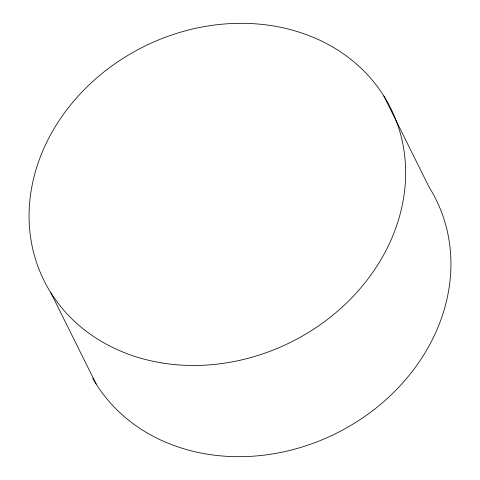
<?xml version="1.0" encoding="UTF-8"?>
<svg xmlns="http://www.w3.org/2000/svg" width="480" height="480" viewBox="0 0 480 480"><rect width="100%" height="100%" fill="white"/><g stroke="black" fill="none" stroke-linecap="round" stroke-linejoin="round"><path stroke-width="0.72" d="M383.838 95.976L429.114 187.188A193.584 165.06 -26.4 0 1 347.232 427.494A193.584 165.06 -26.4 0 1 92.748 378.3M50.886 292.812L96.162 384.024M161.844 362.934A193.584 165.06 -26.4 0 0 400.932 135.546A193.584 165.06 -26.4 0 0 89.304 84.702A193.584 165.06 -26.4 0 0 161.844 362.934"/></g></svg>
